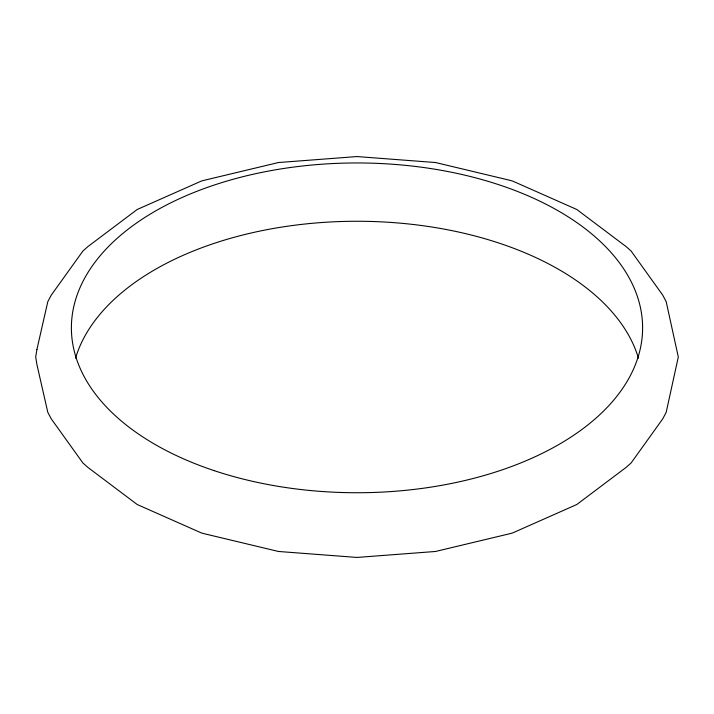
<?xml version="1.0" encoding="UTF-8"?>
<svg xmlns="http://www.w3.org/2000/svg" width="714" height="714" viewBox="0 0 714 714"><rect width="100%" height="100%" fill="white"/><g stroke="black" fill="none" stroke-linecap="round" stroke-linejoin="round"><path stroke-width="1.07" d="M75.532 358.196A285.6 164.889 0 0 1 357 221.26A285.6 164.889 0 0 1 638.468 358.196M36.914 349.458L35.7 357L36.914 364.542L47.82 412.371L51.265 418.868L82.886 462.949L87.804 467.34L137.204 504.512L201.58 533.028L205.275 533.965L278.46 551.467L357 557.438L435.54 551.467L508.725 533.965L512.42 533.028L576.796 504.512L626.196 467.34L631.114 462.949L662.735 418.868L666.18 412.371L678.3 357L666.18 301.629L662.735 295.132L631.114 251.051L626.196 246.66L576.796 209.488L512.42 180.972L508.725 180.035L435.54 162.533L357 156.562L278.46 162.533L205.275 180.035L201.58 180.972L137.204 209.488L87.804 246.66L82.886 251.051L51.265 295.132L47.82 301.629L36.914 349.458M214.2 470.651A285.6 164.889 0 0 0 642.6 327.851A285.6 164.889 0 0 0 214.2 185.051A285.6 164.889 0 0 0 214.2 470.651"/></g></svg>
